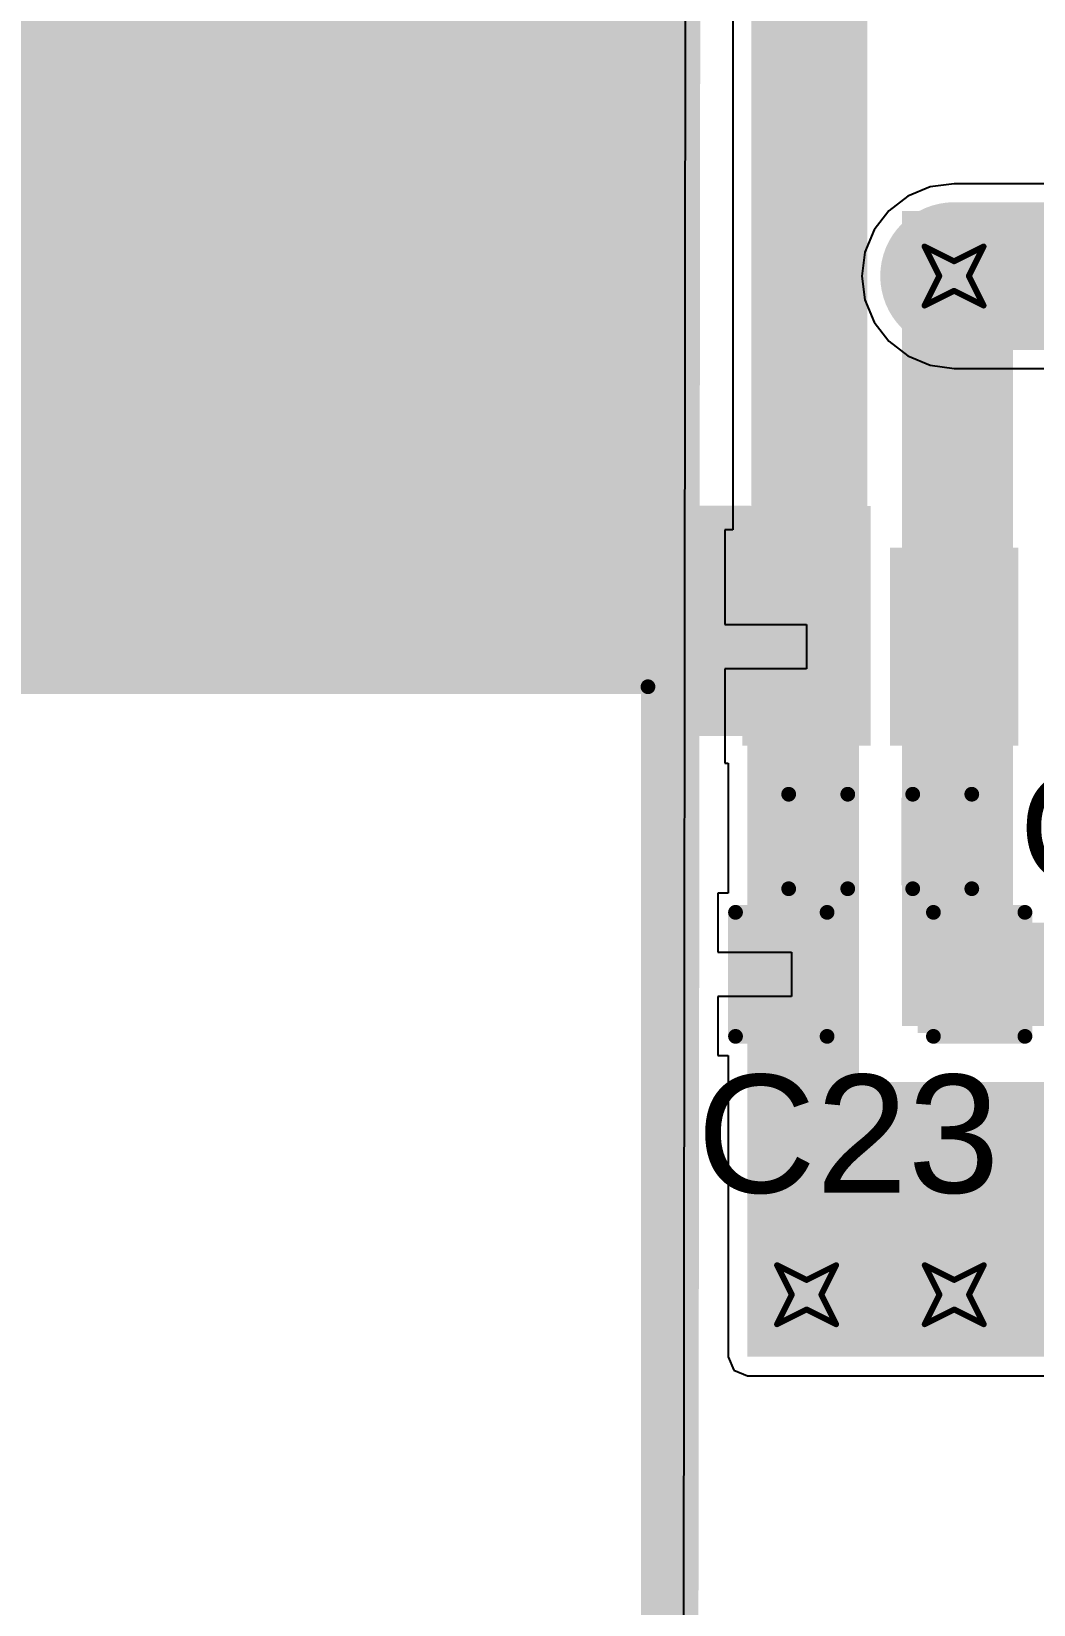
# Model space of a CAD drawing. Header units: inches. Extents: x -0.9 to 13.3, y -2.2 to 2.7.
# Drawn here: x -0.032 to 0.307, y -1.431 to -0.898 of the extents above; entities that cross this region are included whole.
import ezdxf

# ---------------------------------------------------------------- set-up
doc = ezdxf.new("R2010")
doc.units = ezdxf.units.IN
doc.header["$MEASUREMENT"] = 0
for name, color, linetype in [('Board Outline', 216, 'Continuous'), ('Bottom Layer', 5, 'Continuous'), ('Dimension', 6, 'Continuous'), ('Drill Drawing', 1, 'Continuous'), ('Keep-Out Layer', 6, 'Continuous'), ('Top Layer', 1, 'Continuous'), ('Top Overlay', 2, 'Continuous'), ('Top Paste', 8, 'Continuous'), ('Top Solder', 216, 'Continuous'), ('Via Holes', 16, 'Continuous')]:
    doc.layers.add(name, color=color, linetype=linetype)
doc.styles.add('Arial', font='', dxfattribs={"height": 0.2})
doc.styles.get('Arial').set_extended_font_data('Arial')

# ---------------------------------------------------------------- blocks, each defined once
blk = doc.blocks.new('38_SMD_M______16')
at = {"layer": 'Keep-Out Layer'}
blk.add_hatch(color=6, dxfattribs=at).paths.add_polyline_path([(-0.35589, 0.40502), (0.35611, 0.40502), (0.35611, 0.64502), (-0.35589, 0.64502)])
at = {"layer": 'Top Layer'}
for points in [[(-0.37402, 0.36732), (-0.31496, 0.36732), (-0.31496, 0.33189), (-0.37402, 0.33189)], [(-0.37402, 0.31732), (-0.31496, 0.31732), (-0.31496, 0.28189), (-0.37402, 0.28189)]]:
    blk.add_hatch(color=1, dxfattribs=at).paths.add_polyline_path(points)
at = {"layer": 'Top Overlay'}
for points in [[(-0.311, 0.59891), (-0.214, 0.59891), (-0.214, 0.61991), (-0.311, 0.61991)], [(-0.31089, 0.45601), (-0.28289, 0.45601), (-0.28289, 0.62001), (-0.31089, 0.62001)], [(-0.214, 0.62012), (-0.242, 0.62012), (-0.242, 0.45612), (-0.214, 0.45612)], [(-0.21711, 0.59902), (-0.11711, 0.59902), (-0.11711, 0.62002), (-0.21711, 0.62002)], [(-0.11689, 0.52002), (-0.11689, 0.62002), (-0.13789, 0.62002), (-0.13789, 0.52002)], [(-0.13811, 0.52002), (-0.03811, 0.52002), (-0.03811, 0.54102), (-0.13811, 0.54102)], [(-0.37473, 0.36857), (-0.29678, 0.36857), (-0.29678, 0.38589), (-0.37473, 0.38589)], [(-0.31333, 0.32786), (-0.29687, 0.32786), (-0.29687, 0.3703), (-0.31333, 0.3703)]]:
    blk.add_hatch(color=2, dxfattribs=at).paths.add_polyline_path(points)
at = {"layer": 'Top Paste'}
for points in [[(-0.37402, 0.36732), (-0.31496, 0.36732), (-0.31496, 0.33189), (-0.37402, 0.33189)], [(-0.37402, 0.31732), (-0.31496, 0.31732), (-0.31496, 0.28189), (-0.37402, 0.28189)]]:
    blk.add_hatch(color=8, dxfattribs=at).paths.add_polyline_path(points)
at = {"layer": 'Top Solder'}
for points in [[(-0.37802, 0.37132), (-0.31096, 0.37132), (-0.31096, 0.32789), (-0.37802, 0.32789)], [(-0.37802, 0.32132), (-0.31096, 0.32132), (-0.31096, 0.27789), (-0.37802, 0.27789)]]:
    blk.add_hatch(color=216, dxfattribs=at).paths.add_polyline_path(points)
at = {"layer": 'Top Overlay'}
for points in [[(-0.35809, 0.64701, 0.005, 0.005, 0), (-0.35809, 0.40331, 0.005, 0.005, 0)], [(0.35771, 0.40331, 0.005, 0.005, 0), (-0.35809, 0.40331, 0.005, 0.005, 0)], [(-0.386, 0.354, 0.00787, 0.00787, 0), (-0.386, 0.344, 0.00787, 0.00787, 0)], [(-0.386, 0.354, 0.00787, 0.00787, 0), (-0.381, 0.349, 0.00787, 0.00787, 0)], [(-0.381, 0.349, 0.00787, 0.00787, 0), (-0.386, 0.344, 0.00787, 0.00787, 0)]]:
    blk.add_lwpolyline(points, format="xyseb", dxfattribs=at)
for points in [[(-0.35934, 0.40331, 0.0025, 0.0025, 1), (-0.35684, 0.40331, 0.0025, 0.0025, 1)], [(-0.35934, 0.40331, 0.0025, 0.0025, 1), (-0.35684, 0.40331, 0.0025, 0.0025, 1)], [(-0.38797, 0.354, 0.00394, 0.00394, 1), (-0.38403, 0.354, 0.00394, 0.00394, 1)], [(-0.38797, 0.354, 0.00394, 0.00394, 1), (-0.38403, 0.354, 0.00394, 0.00394, 1)], [(-0.38297, 0.349, 0.00394, 0.00394, 1), (-0.37903, 0.349, 0.00394, 0.00394, 1)], [(-0.38297, 0.349, 0.00394, 0.00394, 1), (-0.37903, 0.349, 0.00394, 0.00394, 1)], [(-0.38797, 0.344, 0.00394, 0.00394, 1), (-0.38403, 0.344, 0.00394, 0.00394, 1)], [(-0.38797, 0.344, 0.00394, 0.00394, 1), (-0.38403, 0.344, 0.00394, 0.00394, 1)]]:
    blk.add_lwpolyline(points, format="xyseb", close=True, dxfattribs=at)
blk = doc.blocks.new('C___0603_34')
at = {"layer": 'Top Layer'}
for points in [[(-0.015, 0.0175), (-0.015, -0.0175), (-0.045, -0.0175), (-0.045, 0.0175)], [(0.045, 0.0175), (0.045, -0.0175), (0.015, -0.0175), (0.015, 0.0175)]]:
    blk.add_hatch(color=1, dxfattribs=at).paths.add_polyline_path(points)
at = {"layer": 'Top Paste'}
for points in [[(-0.015, 0.0175), (-0.015, -0.0175), (-0.045, -0.0175), (-0.045, 0.0175)], [(0.045, 0.0175), (0.045, -0.0175), (0.015, -0.0175), (0.015, 0.0175)]]:
    blk.add_hatch(color=8, dxfattribs=at).paths.add_polyline_path(points)
at = {"layer": 'Top Solder'}
for points in [[(-0.01264, 0.01986), (-0.01264, -0.01986), (-0.04736, -0.01986), (-0.04736, 0.01986)], [(0.04736, 0.01986), (0.04736, -0.01986), (0.01264, -0.01986), (0.01264, 0.01986)]]:
    blk.add_hatch(color=216, dxfattribs=at).paths.add_polyline_path(points)
at = {"layer": 'Top Overlay'}
for points in [[(-0.049, 0.021, 0.005, 0.005, 0), (-0.018, 0.021, 0.005, 0.005, 0)], [(-0.049, -0.021, 0.005, 0.005, 0), (-0.049, 0.021, 0.005, 0.005, 0)], [(0.018, 0.021, 0.005, 0.005, 0), (0.049, 0.021, 0.005, 0.005, 0)], [(0.049, -0.021, 0.005, 0.005, 0), (0.049, 0.021, 0.005, 0.005, 0)], [(-0.049, -0.021, 0.005, 0.005, 0), (-0.018, -0.021, 0.005, 0.005, 0)], [(0.018, -0.021, 0.005, 0.005, 0), (0.049, -0.021, 0.005, 0.005, 0)]]:
    blk.add_lwpolyline(points, format="xyseb", dxfattribs=at)
for points in [[(-0.05025, 0.021, 0.0025, 0.0025, 1), (-0.04775, 0.021, 0.0025, 0.0025, 1)], [(-0.05025, 0.021, 0.0025, 0.0025, 1), (-0.04775, 0.021, 0.0025, 0.0025, 1)], [(-0.01925, 0.021, 0.0025, 0.0025, 1), (-0.01675, 0.021, 0.0025, 0.0025, 1)], [(0.01675, 0.021, 0.0025, 0.0025, 1), (0.01925, 0.021, 0.0025, 0.0025, 1)], [(0.04775, 0.021, 0.0025, 0.0025, 1), (0.05025, 0.021, 0.0025, 0.0025, 1)], [(0.04775, 0.021, 0.0025, 0.0025, 1), (0.05025, 0.021, 0.0025, 0.0025, 1)], [(-0.05025, -0.021, 0.0025, 0.0025, 1), (-0.04775, -0.021, 0.0025, 0.0025, 1)], [(-0.05025, -0.021, 0.0025, 0.0025, 1), (-0.04775, -0.021, 0.0025, 0.0025, 1)], [(-0.01925, -0.021, 0.0025, 0.0025, 1), (-0.01675, -0.021, 0.0025, 0.0025, 1)], [(0.01675, -0.021, 0.0025, 0.0025, 1), (0.01925, -0.021, 0.0025, 0.0025, 1)], [(0.04775, -0.021, 0.0025, 0.0025, 1), (0.05025, -0.021, 0.0025, 0.0025, 1)], [(0.04775, -0.021, 0.0025, 0.0025, 1), (0.05025, -0.021, 0.0025, 0.0025, 1)]]:
    blk.add_lwpolyline(points, format="xyseb", close=True, dxfattribs=at)
blk = doc.blocks.new('C___0402_116')
at = {"layer": 'Top Layer'}
for points in [[(-0.0275, -0.0125), (-0.0275, 0.0125), (-0.0095, 0.0125), (-0.0095, -0.0125)], [(0.0095, -0.0125), (0.0095, 0.0125), (0.0275, 0.0125), (0.0275, -0.0125)]]:
    blk.add_hatch(color=1, dxfattribs=at).paths.add_polyline_path(points)
at = {"layer": 'Top Paste'}
for points in [[(-0.0275, -0.0125), (-0.0275, 0.0125), (-0.0095, 0.0125), (-0.0095, -0.0125)], [(0.0095, -0.0125), (0.0095, 0.0125), (0.0275, 0.0125), (0.0275, -0.0125)]]:
    blk.add_hatch(color=8, dxfattribs=at).paths.add_polyline_path(points)
at = {"layer": 'Top Solder'}
for points in [[(-0.02986, -0.01486), (-0.02986, 0.01486), (-0.00714, 0.01486), (-0.00714, -0.01486)], [(0.00714, -0.01486), (0.00714, 0.01486), (0.02986, 0.01486), (0.02986, -0.01486)]]:
    blk.add_hatch(color=216, dxfattribs=at).paths.add_polyline_path(points)
at = {"layer": 'Top Overlay'}
for points in [[(-0.031, 0.016, 0.005, 0.005, 0), (-0.011, 0.016, 0.005, 0.005, 0)], [(-0.031, -0.016, 0.005, 0.005, 0), (-0.031, 0.016, 0.005, 0.005, 0)], [(0.011, 0.016, 0.005, 0.005, 0), (0.031, 0.016, 0.005, 0.005, 0)], [(0.031, -0.016, 0.005, 0.005, 0), (0.031, 0.016, 0.005, 0.005, 0)], [(-0.031, -0.016, 0.005, 0.005, 0), (-0.011, -0.016, 0.005, 0.005, 0)], [(0.011, -0.016, 0.005, 0.005, 0), (0.031, -0.016, 0.005, 0.005, 0)]]:
    blk.add_lwpolyline(points, format="xyseb", dxfattribs=at)
for points in [[(-0.03225, 0.016, 0.0025, 0.0025, 1), (-0.02975, 0.016, 0.0025, 0.0025, 1)], [(-0.03225, 0.016, 0.0025, 0.0025, 1), (-0.02975, 0.016, 0.0025, 0.0025, 1)], [(-0.01225, 0.016, 0.0025, 0.0025, 1), (-0.00975, 0.016, 0.0025, 0.0025, 1)], [(0.00975, 0.016, 0.0025, 0.0025, 1), (0.01225, 0.016, 0.0025, 0.0025, 1)], [(0.02975, 0.016, 0.0025, 0.0025, 1), (0.03225, 0.016, 0.0025, 0.0025, 1)], [(0.02975, 0.016, 0.0025, 0.0025, 1), (0.03225, 0.016, 0.0025, 0.0025, 1)], [(-0.03225, -0.016, 0.0025, 0.0025, 1), (-0.02975, -0.016, 0.0025, 0.0025, 1)], [(-0.03225, -0.016, 0.0025, 0.0025, 1), (-0.02975, -0.016, 0.0025, 0.0025, 1)], [(-0.01225, -0.016, 0.0025, 0.0025, 1), (-0.00975, -0.016, 0.0025, 0.0025, 1)], [(0.00975, -0.016, 0.0025, 0.0025, 1), (0.01225, -0.016, 0.0025, 0.0025, 1)], [(0.02975, -0.016, 0.0025, 0.0025, 1), (0.03225, -0.016, 0.0025, 0.0025, 1)], [(0.02975, -0.016, 0.0025, 0.0025, 1), (0.03225, -0.016, 0.0025, 0.0025, 1)]]:
    blk.add_lwpolyline(points, format="xyseb", close=True, dxfattribs=at)

msp = doc.modelspace()

# ---------------------------------------------------------------- hatches: boundary and pattern name
at = {"layer": 'Bottom Layer'}
h = msp.add_hatch(color=5, dxfattribs=at)
edge = h.paths.add_edge_path()
edge.add_arc((0.28028, -0.98105), 0.01181, 0, 360)
h = msp.add_hatch(color=5, dxfattribs=at)
edge = h.paths.add_edge_path()
edge.add_arc((0.23034, -1.32605), 0.01181, 0, 360)
h = msp.add_hatch(color=5, dxfattribs=at)
edge = h.paths.add_edge_path()
edge.add_arc((0.28034, -1.32605), 0.01181, 0, 360)
at = {"layer": 'Top Layer'}
for points in [[(0.26262, -1.23505), (0.30028, -1.23505), (0.30028, -0.95905), (0.26262, -0.95905)], [(0.21028, -1.34705), (0.24809, -1.34705), (0.24809, -1.07701), (0.21028, -1.07701)], [(0.26262, -1.23505), (0.3515, -1.23505), (0.3515, -1.20005), (0.26262, -1.20005)], [(0.21028, -1.34705), (0.3515, -1.34705), (0.3515, -1.25405), (0.21028, -1.25405)]]:
    msp.add_hatch(color=1, dxfattribs=at).paths.add_polyline_path(points)
h = msp.add_hatch(color=1, dxfattribs=at)
edge = h.paths.add_edge_path()
edge.add_arc((0.28028, -0.98105), 0.01181, 0, 360)
h = msp.add_hatch(color=1, dxfattribs=at)
edge = h.paths.add_edge_path()
edge.add_arc((0.23034, -1.32605), 0.01181, 0, 360)
h = msp.add_hatch(color=1, dxfattribs=at)
edge = h.paths.add_edge_path()
edge.add_arc((0.28034, -1.32605), 0.01181, 0, 360)
at = {"layer": 'Via Holes'}
h = msp.add_hatch(color=7, dxfattribs=at)
edge = h.paths.add_edge_path()
edge.add_arc((0.28028, -0.98105), 0.00591, 0, 360)
h = msp.add_hatch(color=7, dxfattribs=at)
edge = h.paths.add_edge_path()
edge.add_arc((0.23034, -1.32605), 0.00591, 0, 360)
h = msp.add_hatch(color=7, dxfattribs=at)
edge = h.paths.add_edge_path()
edge.add_arc((0.28034, -1.32605), 0.00591, 0, 360)

# ---------------------------------------------------------------- linework, layer by layer
at = {"layer": 'Board Outline'}
for points in [[(1.99867, 0.21567, 0.01, 0.01, -1.122171), (-0.01159, -1.51329, 0.01, 0.01, 0)], [(0.17917, 0.00065, 0.01, 0.01, 0), (0.17933, -1.51239, 0.01, 0.01, 0)], [(0.17929, -1.1147, 0.01, 0.01, 0), (0.17933, -1.51239, 0.01, 0.01, 0)]]:
    msp.add_lwpolyline(points, format="xyseb", dxfattribs=at)
msp.add_lwpolyline([(0.17679, -1.1147, 0.005, 0.005, 1), (0.18179, -1.1147, 0.005, 0.005, 1)], format="xyseb", close=True, dxfattribs=at)
at = {"layer": 'Bottom Layer'}
for p, q in [((0.18863, -1.53012), (0.19034, 0.0156)), ((0.27219, -0.95084), (0.26464, -0.95397)), ((0.28028, -0.94978), (0.27219, -0.95084)), ((0.43226, -0.94978), (0.28028, -0.94978)), ((0.25817, -0.95894), (0.2532, -0.96541)), ((0.26464, -0.95397), (0.25817, -0.95894)), ((0.2532, -0.96541), (0.25008, -0.97295)), ((0.25008, -0.97295), (0.24901, -0.98105)), ((0.24901, -0.98105), (0.25008, -0.98914)), ((0.25008, -0.98914), (0.2532, -0.99668)), ((0.2532, -0.99668), (0.25817, -1.00316)), ((0.25817, -1.00316), (0.26464, -1.00813)), ((0.26464, -1.00813), (0.27219, -1.01125)), ((0.27219, -1.01125), (0.28028, -1.01231)), ((0.28028, -1.01231), (0.41931, -1.01231))]:
    msp.add_line(p, q, dxfattribs=at)
msp.add_lwpolyline([(0.28028, -0.98105, 0.05, 0.05, 0), (0.43226, -0.98105, 0.05, 0.05, 0)], format="xyseb", dxfattribs=at)
msp.add_lwpolyline([(0.26778, -0.98105, 0.025, 0.025, 1), (0.29278, -0.98105, 0.025, 0.025, 1)], format="xyseb", close=True, dxfattribs=at)
at = {"layer": 'Dimension'}
for points in [[(0.04081, 0.0156, 0.01, 0.01, -3.064051), (0.02964, -1.5299, 0.01, 0.01, 0)], [(0.18863, -1.53012, 0.01, 0.01, 0), (0.19034, 0.0156, 0.01, 0.01, 0)]]:
    msp.add_lwpolyline(points, format="xyseb", dxfattribs=at)
at = {"layer": 'Drill Drawing'}
for points in [[(0.27028, -0.97105, 0.002, 0.002, 0), (0.28028, -0.97605, 0.002, 0.002, 0)], [(0.27028, -0.97105, 0.002, 0.002, 0), (0.27528, -0.98105, 0.002, 0.002, 0)], [(0.28028, -0.97605, 0.002, 0.002, 0), (0.29028, -0.97105, 0.002, 0.002, 0)], [(0.28528, -0.98105, 0.002, 0.002, 0), (0.29028, -0.97105, 0.002, 0.002, 0)], [(0.27028, -0.99105, 0.002, 0.002, 0), (0.27528, -0.98105, 0.002, 0.002, 0)], [(0.28528, -0.98105, 0.002, 0.002, 0), (0.29028, -0.99105, 0.002, 0.002, 0)], [(0.27028, -0.99105, 0.002, 0.002, 0), (0.28028, -0.98605, 0.002, 0.002, 0)], [(0.28028, -0.98605, 0.002, 0.002, 0), (0.29028, -0.99105, 0.002, 0.002, 0)], [(0.22034, -1.31605, 0.002, 0.002, 0), (0.23034, -1.32105, 0.002, 0.002, 0)], [(0.22034, -1.31605, 0.002, 0.002, 0), (0.22534, -1.32605, 0.002, 0.002, 0)], [(0.23034, -1.32105, 0.002, 0.002, 0), (0.24034, -1.31605, 0.002, 0.002, 0)], [(0.23534, -1.32605, 0.002, 0.002, 0), (0.24034, -1.31605, 0.002, 0.002, 0)], [(0.27034, -1.31605, 0.002, 0.002, 0), (0.28034, -1.32105, 0.002, 0.002, 0)], [(0.27034, -1.31605, 0.002, 0.002, 0), (0.27534, -1.32605, 0.002, 0.002, 0)], [(0.28034, -1.32105, 0.002, 0.002, 0), (0.29034, -1.31605, 0.002, 0.002, 0)], [(0.28534, -1.32605, 0.002, 0.002, 0), (0.29034, -1.31605, 0.002, 0.002, 0)], [(0.22034, -1.33605, 0.002, 0.002, 0), (0.22534, -1.32605, 0.002, 0.002, 0)], [(0.23534, -1.32605, 0.002, 0.002, 0), (0.24034, -1.33605, 0.002, 0.002, 0)], [(0.27034, -1.33605, 0.002, 0.002, 0), (0.27534, -1.32605, 0.002, 0.002, 0)], [(0.28534, -1.32605, 0.002, 0.002, 0), (0.29034, -1.33605, 0.002, 0.002, 0)], [(0.22034, -1.33605, 0.002, 0.002, 0), (0.23034, -1.33105, 0.002, 0.002, 0)], [(0.23034, -1.33105, 0.002, 0.002, 0), (0.24034, -1.33605, 0.002, 0.002, 0)], [(0.27034, -1.33605, 0.002, 0.002, 0), (0.28034, -1.33105, 0.002, 0.002, 0)], [(0.28034, -1.33105, 0.002, 0.002, 0), (0.29034, -1.33605, 0.002, 0.002, 0)]]:
    msp.add_lwpolyline(points, format="xyseb", dxfattribs=at)
for points in [[(0.26978, -0.97105, 0.001, 0.001, 1), (0.27078, -0.97105, 0.001, 0.001, 1)], [(0.26978, -0.97105, 0.001, 0.001, 1), (0.27078, -0.97105, 0.001, 0.001, 1)], [(0.28978, -0.97105, 0.001, 0.001, 1), (0.29078, -0.97105, 0.001, 0.001, 1)], [(0.28978, -0.97105, 0.001, 0.001, 1), (0.29078, -0.97105, 0.001, 0.001, 1)], [(0.27478, -0.98105, 0.001, 0.001, 1), (0.27578, -0.98105, 0.001, 0.001, 1)], [(0.27478, -0.98105, 0.001, 0.001, 1), (0.27578, -0.98105, 0.001, 0.001, 1)], [(0.27978, -0.97605, 0.001, 0.001, 1), (0.28078, -0.97605, 0.001, 0.001, 1)], [(0.27978, -0.97605, 0.001, 0.001, 1), (0.28078, -0.97605, 0.001, 0.001, 1)], [(0.28478, -0.98105, 0.001, 0.001, 1), (0.28578, -0.98105, 0.001, 0.001, 1)], [(0.28478, -0.98105, 0.001, 0.001, 1), (0.28578, -0.98105, 0.001, 0.001, 1)], [(0.27978, -0.98605, 0.001, 0.001, 1), (0.28078, -0.98605, 0.001, 0.001, 1)], [(0.27978, -0.98605, 0.001, 0.001, 1), (0.28078, -0.98605, 0.001, 0.001, 1)], [(0.26978, -0.99105, 0.001, 0.001, 1), (0.27078, -0.99105, 0.001, 0.001, 1)], [(0.26978, -0.99105, 0.001, 0.001, 1), (0.27078, -0.99105, 0.001, 0.001, 1)], [(0.28978, -0.99105, 0.001, 0.001, 1), (0.29078, -0.99105, 0.001, 0.001, 1)], [(0.28978, -0.99105, 0.001, 0.001, 1), (0.29078, -0.99105, 0.001, 0.001, 1)], [(0.21984, -1.31605, 0.001, 0.001, 1), (0.22084, -1.31605, 0.001, 0.001, 1)], [(0.21984, -1.31605, 0.001, 0.001, 1), (0.22084, -1.31605, 0.001, 0.001, 1)], [(0.23984, -1.31605, 0.001, 0.001, 1), (0.24084, -1.31605, 0.001, 0.001, 1)], [(0.23984, -1.31605, 0.001, 0.001, 1), (0.24084, -1.31605, 0.001, 0.001, 1)], [(0.26984, -1.31605, 0.001, 0.001, 1), (0.27084, -1.31605, 0.001, 0.001, 1)], [(0.26984, -1.31605, 0.001, 0.001, 1), (0.27084, -1.31605, 0.001, 0.001, 1)], [(0.28984, -1.31605, 0.001, 0.001, 1), (0.29084, -1.31605, 0.001, 0.001, 1)], [(0.28984, -1.31605, 0.001, 0.001, 1), (0.29084, -1.31605, 0.001, 0.001, 1)], [(0.22984, -1.32105, 0.001, 0.001, 1), (0.23084, -1.32105, 0.001, 0.001, 1)], [(0.22984, -1.32105, 0.001, 0.001, 1), (0.23084, -1.32105, 0.001, 0.001, 1)], [(0.27984, -1.32105, 0.001, 0.001, 1), (0.28084, -1.32105, 0.001, 0.001, 1)], [(0.27984, -1.32105, 0.001, 0.001, 1), (0.28084, -1.32105, 0.001, 0.001, 1)], [(0.22484, -1.32605, 0.001, 0.001, 1), (0.22584, -1.32605, 0.001, 0.001, 1)], [(0.22484, -1.32605, 0.001, 0.001, 1), (0.22584, -1.32605, 0.001, 0.001, 1)], [(0.23484, -1.32605, 0.001, 0.001, 1), (0.23584, -1.32605, 0.001, 0.001, 1)], [(0.23484, -1.32605, 0.001, 0.001, 1), (0.23584, -1.32605, 0.001, 0.001, 1)], [(0.27484, -1.32605, 0.001, 0.001, 1), (0.27584, -1.32605, 0.001, 0.001, 1)], [(0.27484, -1.32605, 0.001, 0.001, 1), (0.27584, -1.32605, 0.001, 0.001, 1)], [(0.28484, -1.32605, 0.001, 0.001, 1), (0.28584, -1.32605, 0.001, 0.001, 1)], [(0.28484, -1.32605, 0.001, 0.001, 1), (0.28584, -1.32605, 0.001, 0.001, 1)], [(0.22984, -1.33105, 0.001, 0.001, 1), (0.23084, -1.33105, 0.001, 0.001, 1)], [(0.22984, -1.33105, 0.001, 0.001, 1), (0.23084, -1.33105, 0.001, 0.001, 1)], [(0.27984, -1.33105, 0.001, 0.001, 1), (0.28084, -1.33105, 0.001, 0.001, 1)], [(0.27984, -1.33105, 0.001, 0.001, 1), (0.28084, -1.33105, 0.001, 0.001, 1)], [(0.21984, -1.33605, 0.001, 0.001, 1), (0.22084, -1.33605, 0.001, 0.001, 1)], [(0.21984, -1.33605, 0.001, 0.001, 1), (0.22084, -1.33605, 0.001, 0.001, 1)], [(0.23984, -1.33605, 0.001, 0.001, 1), (0.24084, -1.33605, 0.001, 0.001, 1)], [(0.23984, -1.33605, 0.001, 0.001, 1), (0.24084, -1.33605, 0.001, 0.001, 1)], [(0.26984, -1.33605, 0.001, 0.001, 1), (0.27084, -1.33605, 0.001, 0.001, 1)], [(0.26984, -1.33605, 0.001, 0.001, 1), (0.27084, -1.33605, 0.001, 0.001, 1)], [(0.28984, -1.33605, 0.001, 0.001, 1), (0.29084, -1.33605, 0.001, 0.001, 1)], [(0.28984, -1.33605, 0.001, 0.001, 1), (0.29084, -1.33605, 0.001, 0.001, 1)]]:
    msp.add_lwpolyline(points, format="xyseb", close=True, dxfattribs=at)
at = {"layer": 'Top Layer'}
for p, q in [((0.18863, -1.53012), (0.19034, 0.0156)), ((0.20537, -0.45709), (0.20537, -1.06701)), ((0.20537, -1.06701), (0.20263, -1.06701)), ((0.20263, -1.06701), (0.20263, -1.09903)), ((0.20263, -1.09903), (0.23034, -1.09903)), ((0.23034, -1.09903), (0.23034, -1.11403)), ((0.23034, -1.11403), (0.20263, -1.11403)), ((0.20263, -1.11403), (0.20263, -1.14606)), ((0.20263, -1.14606), (0.20378, -1.14606)), ((0.20378, -1.14606), (0.20378, -1.19005)), ((0.20378, -1.19005), (0.20028, -1.19005)), ((0.20028, -1.19005), (0.20028, -1.21005)), ((0.20028, -1.21005), (0.22528, -1.21005)), ((0.22528, -1.21005), (0.22528, -1.22505)), ((0.22528, -1.22505), (0.20028, -1.22505)), ((0.20028, -1.22505), (0.20028, -1.24505)), ((0.20028, -1.24505), (0.20378, -1.24505)), ((0.20378, -1.24505), (0.20378, -1.25405)), ((0.20378, -1.25405), (0.20378, -1.34705)), ((0.20378, -1.34705), (0.20569, -1.35164)), ((0.20569, -1.35164), (0.21028, -1.35354)), ((0.21028, -1.35354), (0.3515, -1.35354))]:
    msp.add_line(p, q, dxfattribs=at)
msp.add_lwpolyline([(0.23128, -1.10653, 0.03937, 0.03937, 0), (0.23128, -0.41756, 0.03937, 0.03937, 0)], format="xyseb", dxfattribs=at)
msp.add_lwpolyline([(0.22144, -1.10653, 0.01969, 0.01969, 1), (0.24112, -1.10653, 0.01969, 0.01969, 1)], format="xyseb", close=True, dxfattribs=at)

# ---------------------------------------------------------------- block references
at = {"rotation": 90}
msp.add_blockref('38_SMD_M______16', (0.57995, -0.76205), dxfattribs=at)
for name, p in [('C___0402_116', (0.25528, -1.17255)), ('C___0603_34', (0.25528, -1.21755))]:
    msp.add_blockref(name, p)

# ---------------------------------------------------------------- texts
at = {"layer": 'Top Overlay', "style": 'Arial'}
for s, height, p in [('C17', 0.037, (0.30225, -1.1864)), ('C23', 0.04, (0.19318, -1.29154))]:
    msp.add_text(s, height=height, dxfattribs=at).set_placement(p)

doc.saveas('drawing.dxf')
